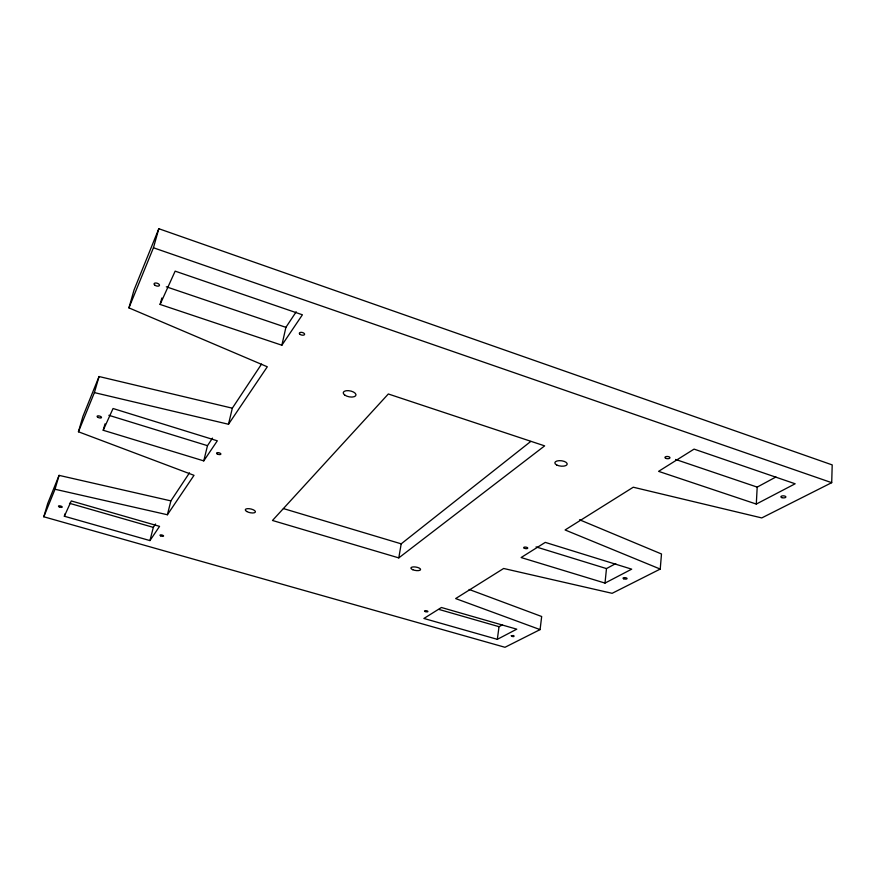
<?xml version="1.0" encoding="UTF-8"?>
<svg xmlns="http://www.w3.org/2000/svg" width="876" height="876" viewBox="0 0 876 876"><rect width="100%" height="100%" fill="white"/><g stroke="black" fill="none" stroke-linecap="round" stroke-linejoin="round"><path stroke-width="1.31" d="M579.507 519.753L661.49 553.982L660.23 569.072L565.086 529.969L633.271 487.22L761.748 517.924L831.707 482.676L832.2 464.904L158.819 228.713L134.028 290.011L128.936 307.881L267.3 366.781L228.494 424.258L94.4 392.612L78.446 431.78L194.012 475.329L167.393 514.749L55.013 489.257L43.8 516.785L504.992 647.287L540.087 629.603L541.675 616.507L469.109 589.449M756.295 504.072L795.145 483.782L694.066 449.114L658.577 471.354L756.295 504.072L757.192 487.111L775.939 476.982M605.009 583.087L631.684 569.159L545.266 542.386L521.111 557.541L605.009 583.087L606.477 568.59L615.729 563.596M497.327 639.338L516.763 629.176L441.416 607.495L423.907 618.467L497.327 639.338L499.024 626.69L502.452 624.84M398.788 557.892L544.653 445.873L388.32 393.981L272.48 520.475L398.788 557.892L401.197 543.843L530.779 441.427M161.863 297.993L160.1 304.443L281.864 345.221L285.905 327.339L296.208 311.801M228.494 424.258L232.326 408.183L261.563 364.077M105.021 423.864L103.215 430.269L203.758 460.885L207.481 445.676L212.496 438.11M167.393 514.749L170.886 500.886L189.49 472.821M65.043 513.829L64.353 516.249L149.949 540.58L153.322 527.374L155.556 524.012M128.936 307.881L153.442 247.766L158.819 228.713M94.4 392.612L99.054 376.527L232.326 408.183M78.446 431.78L82.859 416.56L99.054 376.527M55.013 489.257L59.075 475.372L170.886 500.886M43.8 516.785L47.687 503.558L59.075 475.372M64.353 516.249L71.274 500.941L159.563 526.356L149.949 540.58M103.215 430.269L113.048 408.512L217.314 440.814L203.758 460.885M160.1 304.443L175.145 271.144L302.406 314.791L281.864 345.221M660.23 569.072L612.127 593.315L503.645 568.48L455.64 598.571L540.087 629.603M69.489 503.295L153.322 527.374M438.996 609.444L499.024 626.69M283.419 508.573L401.197 543.843M108.854 415.301L207.481 445.676M536.057 546.898L606.477 568.59M166.331 286.802L285.905 327.339M675.615 459.462L757.192 487.111M153.442 247.766L831.707 482.676M511.321 635.757C514.311 638.385 515.712 634.498 511.321 635.757M666.088 458.455A2.529 1.117 4.1 0 0 669.965 457.787A2.529 1.117 4.1 0 0 666.275 456.538A2.529 1.117 4.1 0 0 666.088 458.455M781.874 497.645A2.518 1.029 2.3 0 0 785.871 497.075A2.518 1.029 2.3 0 0 782.388 495.893A2.518 1.029 2.3 0 0 781.874 497.645M154.942 285.237A2.825 1.402 17.2 0 0 159.443 285.488A2.825 1.402 17.2 0 0 155.917 283.003A2.825 1.402 17.2 0 0 154.942 285.237M300.008 334.347A2.694 1.336 13.1 0 0 304.487 334.632A2.694 1.336 13.1 0 0 301.421 332.343A2.694 1.336 13.1 0 0 300.008 334.347M623.613 578.751A2.026 0.723 6 0 0 626.997 578.751A2.026 0.723 6 0 0 624.566 577.623A2.026 0.723 6 0 0 623.613 578.751M524.363 548.288A2.048 0.766 7.6 0 0 527.713 548.256A2.048 0.766 7.6 0 0 525.096 547.062A2.048 0.766 7.6 0 0 524.363 548.288M217.237 453.943A2.201 0.876 13.5 0 0 220.818 454.239A2.201 0.876 13.5 0 0 218.168 452.618A2.201 0.876 13.5 0 0 217.237 453.943M97.893 417.315A2.289 0.909 15.9 0 0 101.496 417.589A2.289 0.909 15.9 0 0 98.528 415.859A2.289 0.909 15.9 0 0 97.893 417.315M59.218 506.854A1.927 0.635 15 0 0 62.218 507.138A1.927 0.635 15 0 0 59.667 505.824A1.927 0.635 15 0 0 59.218 506.854M160.56 535.827A1.861 0.624 13.5 0 0 163.549 536.123A1.861 0.624 13.5 0 0 161.217 534.886A1.861 0.624 13.5 0 0 160.56 535.827M425.167 611.547A1.73 0.558 9.3 0 0 427.915 611.579A1.73 0.558 9.3 0 0 425.583 610.638A1.73 0.558 9.3 0 0 425.167 611.547M412.782 569.718A4.906 1.719 9.5 0 0 420.546 569.707A4.906 1.719 9.5 0 0 413.899 566.892A4.906 1.719 9.5 0 0 412.782 569.718M246.693 511.475A5.19 1.916 12.4 0 0 255.234 512.274A5.19 1.916 12.4 0 0 249.102 508.682A5.19 1.916 12.4 0 0 246.693 511.475M344.728 395.054A6.482 3.011 11.4 0 0 355.612 395.842A6.482 3.011 11.4 0 0 348.506 390.663A6.482 3.011 11.4 0 0 344.728 395.054M556.753 465.014A6.231 2.716 6.5 0 0 567.046 464.63A6.231 2.716 6.5 0 0 559.26 460.656A6.231 2.716 6.5 0 0 556.753 465.014"/></g></svg>
